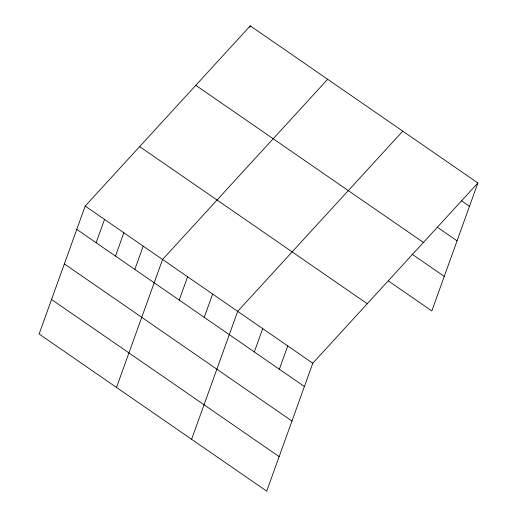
<?xml version="1.0" encoding="UTF-8"?>
<svg xmlns="http://www.w3.org/2000/svg" width="517" height="517" viewBox="0 0 517 517"><rect width="100%" height="100%" fill="white"/><g stroke="black" fill="none" stroke-linecap="round" stroke-linejoin="round"><path stroke-width="0.78" d="M85.182 206.063L39.118 334.008L266.72 491.15L312.785 363.205L477.882 182.992L250.28 25.85L85.182 206.063L312.785 363.205M96.136 242.725L104.524 219.421M115.485 256.083L123.873 232.773M134.827 269.441L143.222 246.131M116.499 387.433L162.564 259.489L327.662 79.275M249.737 27.356L250.28 25.85M179.212 300.08L187.6 276.776M204.247 317.367L212.636 294.063M191.613 439.295L237.678 311.35L402.775 131.137M254.319 351.935L262.714 328.631M279.361 369.222L287.749 345.918M477.882 182.992L431.818 310.937L388.338 280.918M461.591 200.842L469.494 206.296M437.298 227.183L457.06 240.832M195.794 85.318L423.404 242.46M411.971 254.118L444.252 276.408M139.661 146.589L367.27 303.738M76.787 229.367L304.397 386.509M64.36 263.896L291.963 421.038M51.545 299.479L279.154 456.621"/></g></svg>
